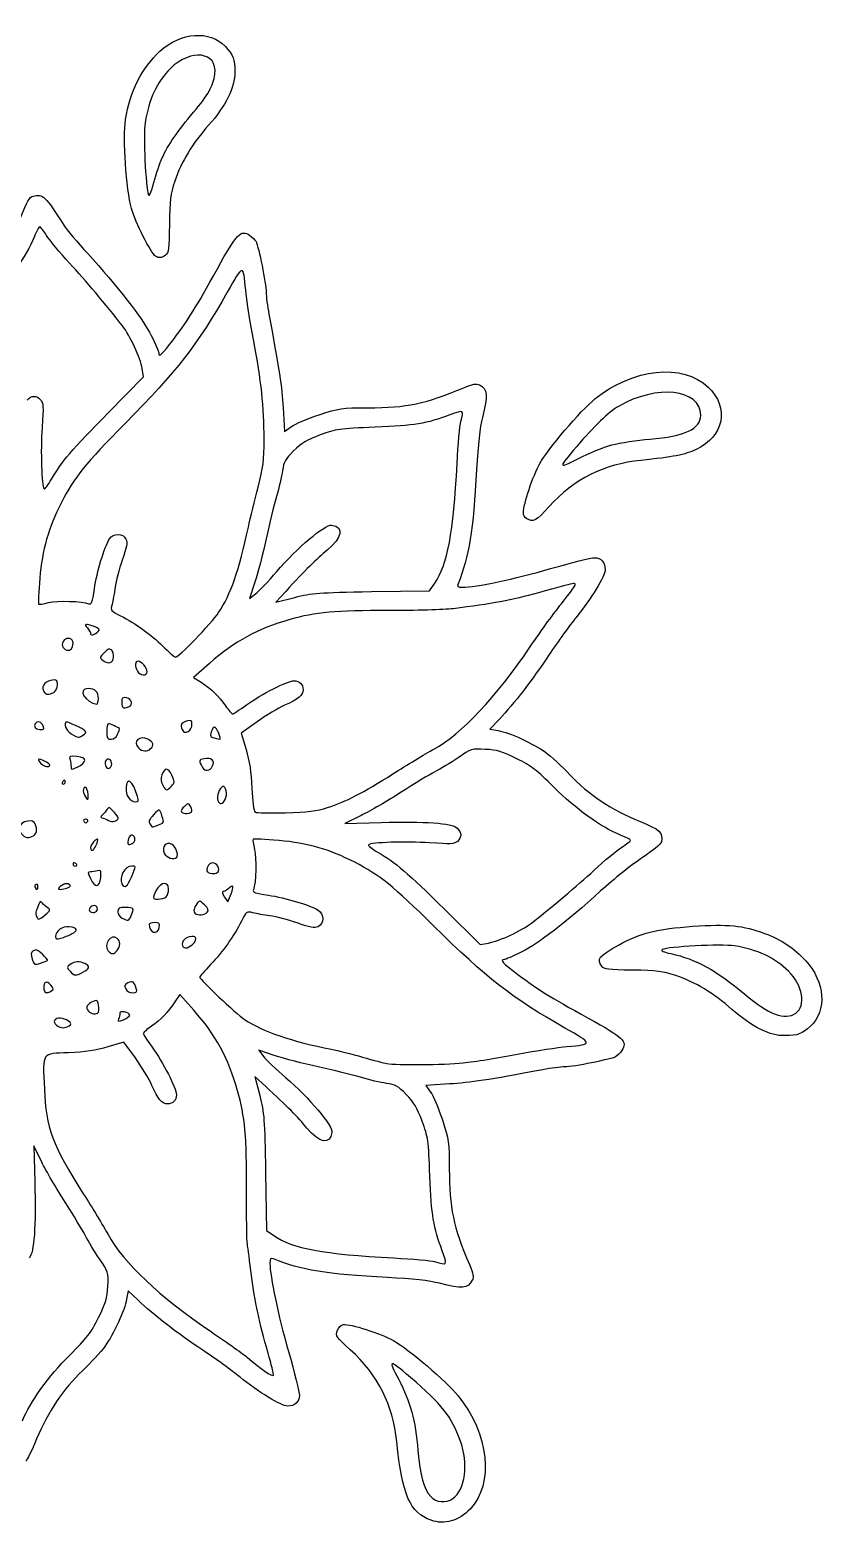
# Model space of a CAD drawing. Extents: x 30 to 465, y 389 to 823.
# Drawn here: x 248 to 465.3, y 415.7 to 823.2 of the extents above; entities that cross this region are included whole.
import ezdxf

# ---------------------------------------------------------------- set-up
doc = ezdxf.new("R2010")
doc.units = 0
doc.layers.add('Layer_1', color=7, linetype='CONTINUOUS')

msp = doc.modelspace()

# ---------------------------------------------------------------- linework, layer by layer
at = {"layer": 'Layer_1', "color": 7}
for points in [[(284.034571, 788.327903)], [(282.209297, 761.519348)], [(406.633076, 710.079772)], [(383.409662, 689.935674)], [(341.130818, 670.091768)], [(266.870438, 659.555184)], [(293.014421, 657.079961)], [(259.718665, 656.033818)], [(270.780164, 652.214547)], [(279.91991, 648.27001)], [(254.447763, 642.618009)], [(266.63497, 640.898885)], [(274.828171, 638.670715)], [(251.755841, 632.725025)], [(292.142063, 633.885754)], [(262.433604, 630.93524)], [(271.883547, 631.242922)], [(299.444443, 631.491767)], [(262.897883, 624.077336)], [(280.876426, 627.295041)], [(253.350029, 622.852287)], [(270.176294, 622.707529)], [(297.434871, 622.114881)], [(257.601209, 618.154919)], [(263.7091, 615.512389)], [(286.572909, 617.10367)], [(277.271686, 614.302222)], [(301.202324, 613.42176)], [(263.712293, 607.526955)], [(270.980626, 609.919104)], [(292.133929, 610.316728)], [(329.074225, 611.244549)], [(249.584278, 604.272103)], [(282.988203, 606.501916)], [(266.038179, 600.952646)], [(276.144714, 601.636065)], [(260.789601, 595.538628)], [(287.991942, 597.708067)], [(267.260471, 592.147605)], [(275.712745, 592.484209)], [(299.405294, 594.016999)], [(250.161637, 589.755983)], [(257.993787, 589.260885)], [(285.127621, 586.908201)], [(303.277467, 589.408369)], [(252.582783, 584.114029)], [(266.369269, 583.576422)], [(275.583427, 581.778548)], [(296.321561, 582.729943)], [(259.323721, 576.792312)], [(283.238358, 578.565151)], [(379.025579, 576.468437)], [(292.233045, 573.864996)], [(252.758722, 569.594746)], [(262.410211, 566.356751)], [(253.860297, 561.270525)], [(276.973313, 561.959081)], [(266.727503, 556.77398)], [(275.164654, 554.652352)], [(456.735951, 555.199027)], [(258.664011, 551.747902)], [(447.029557, 550.864517)], [(366.082891, 541.665212)], [(360.379222, 490.428225)], [(312.910474, 462.569864)], [(363.238257, 422.900788)], [(357.311246, 416.989307)]]:
    msp.add_lwpolyline(points, close=True, dxfattribs=at)
for points in [[(269.429322, 718.952986), (278.962083, 728.616844), (278.580817, 730.909438)], [(316.994964, 720.256472), (317.383475, 713.78108), (319.243364, 715.103751)], [(309.288486, 672.693568), (307.798972, 668.240254), (309.498362, 669.536462)], [(317.712486, 670.17073), (314.973355, 667.186746), (320.163894, 668.512025)], [(341.130818, 670.091768), (356.907204, 670.346217), (358.327412, 672.395587)], [(296.929333, 650.542015), (292.603571, 646.7302), (294.631264, 645.387628)], [(309.913053, 634.605913), (305.576269, 631.475137), (306.894168, 627.073431)], [(375.97018, 635.343485), (373.389198, 632.605152), (375.65926, 632.221627)], [(338.2804, 609.065575), (333.856806, 606.884944), (343.687669, 607.17812)], [(301.006306, 586.825835), (301.916141, 585.526841), (302.584829, 587.094293)], [(361.056752, 583.476116), (370.720608, 573.943355), (373.013205, 574.324621)], [(271.741169, 572.32133), (271.740612, 572.321284)], [(292.645356, 555.97617), (288.833541, 560.301928), (287.490969, 558.274234)], [(276.709254, 542.99245), (273.578479, 547.329234), (269.176772, 546.00882)], [(314.796724, 543.617017), (310.34341, 545.106531), (311.639618, 543.407141)], [(312.273886, 535.193017), (309.289902, 537.932148), (310.615182, 532.741609)], [(362.36028, 535.910539), (355.884877, 535.522028), (357.20755, 533.662139)], [(251.169428, 514.625102), (248.988798, 519.048695), (249.281973, 509.217833)], [(312.194925, 511.774684), (312.449373, 495.998297), (314.498743, 494.578089)], [(277.447278, 476.935321), (274.708945, 479.516303), (274.32542, 477.246242)]]:
    msp.add_lwpolyline(points, dxfattribs=at)
for points in [[(283.406359, 817.365709), (289.159901, 822.624124), (297.038843, 823.199256), (301.243748, 818.667772)], [(274.024471, 798.739703), (275.21739, 806.428234), (278.440563, 812.827252), (283.406359, 817.365709)], [(298.382273, 811.115917), (299.205043, 817.250108), (291.805429, 818.20536), (286.278513, 812.678445)], [(301.243748, 818.667772), (303.363222, 816.383696), (303.832819, 815.126414), (303.832819, 811.736016)], [(286.278513, 812.678445), (282.542918, 808.94285), (280.399765, 804.362754), (279.369424, 797.913109)], [(292.545246, 800.740055), (296.527687, 805.435141), (297.962401, 807.985463), (298.382273, 811.115917)], [(303.832819, 811.736016), (303.832819, 807.497968), (301.34788, 802.451969), (296.691906, 797.235482)], [(284.034571, 788.327903), (285.605773, 791.816977), (288.260038, 795.688013), (292.545246, 800.740055)], [(275.673882, 774.495663), (274.191975, 779.843329), (273.247208, 793.730094), (274.024471, 798.739703)], [(279.369424, 797.913109), (278.831515, 794.545864), (279.505445, 780.335138), (280.301326, 778.260915)], [(296.691906, 797.235482), (292.241465, 792.249274), (289.250522, 787.301174), (287.466145, 781.972698)], [(281.768592, 781.599257), (282.391367, 783.915403), (283.411058, 786.943292), (284.034571, 788.327903)], [(248.851601, 777.891573), (251.508713, 778.558467), (252.1677, 777.934835), (257.176923, 770.013191)], [(280.301326, 778.260915), (280.510208, 777.716604), (281.062457, 778.973101), (281.768592, 781.599257)], [(287.466145, 781.972698), (286.256656, 778.360983), (286.070565, 776.87256), (285.991272, 770.176505)], [(245.385835, 772.010927), (247.164985, 776.437732), (247.877763, 777.647157), (248.851601, 777.891573)], [(282.209297, 761.519348), (280.962151, 762.312273), (276.711017, 770.753087), (275.673882, 774.495663)], [(249.098473, 766.679168), (247.039207, 761.605483), (241.953749, 754.566226), (236.176271, 748.792368)], [(250.62191, 769.601836), (250.436647, 769.602362), (249.751103, 768.287158), (249.098473, 766.679168)], [(252.47963, 767.193551), (251.643137, 768.517588), (250.807157, 769.601315), (250.62191, 769.601836)], [(258.785903, 759.622082), (256.153947, 762.462357), (253.316122, 765.869514), (252.47963, 767.193551)], [(257.176923, 770.013191), (257.966508, 768.764527), (260.909625, 765.254931), (263.717204, 762.214082)], [(285.991272, 770.176505), (285.911588, 763.445442), (285.783023, 762.427624), (284.934254, 761.806988)], [(299.059231, 758.091331), (304.392223, 767.733434), (305.43951, 768.819017), (307.871336, 767.225621)], [(307.871336, 767.225621), (308.552285, 766.779453), (309.331597, 765.995928), (309.603157, 765.484459)], [(263.717204, 762.214082), (271.648109, 753.624194), (278.699772, 744.53313), (281.006286, 739.924858)], [(309.603157, 765.484459), (310.323994, 764.126811), (312.332075, 754.062438), (312.353736, 751.698775)], [(273.178866, 742.565454), (268.741866, 748.272885), (263.027819, 755.044425), (258.785903, 759.622082)], [(284.934254, 761.806988), (283.843148, 761.009153), (283.130129, 760.933891), (282.209297, 761.519348)], [(287.170935, 738.925442), (291.435672, 744.63672), (293.114742, 747.343667), (299.059231, 758.091331)], [(306.790201, 752.218189), (306.184523, 759.417855), (306.109614, 759.410527), (301.757254, 751.725913)], [(301.757254, 751.725913), (293.636352, 737.387486), (288.134832, 730.316052), (273.910051, 715.932254)], [(308.907476, 738.782362), (307.93436, 743.897066), (306.98158, 749.94319), (306.790201, 752.218189)], [(312.353736, 751.698775), (312.364281, 750.585906), (312.708852, 747.881904), (313.12023, 745.689886)], [(278.580817, 730.909438), (278.118135, 733.69153), (275.225841, 739.932373), (273.178866, 742.565454)], [(313.12023, 745.689886), (315.933246, 730.700742), (316.65101, 725.98941), (316.994964, 720.256472)], [(281.006286, 739.924858), (282.162391, 737.61502), (283.108302, 735.456365), (283.108302, 735.127843)], [(283.108302, 735.127843), (283.108302, 733.855019), (284.023666, 734.71067), (287.170935, 738.925442)], [(311.803792, 711.66068), (311.803792, 720.55812), (311.07324, 727.39914), (308.907476, 738.782362)], [(402.007605, 722.612632), (412.284279, 730.983944), (426.029266, 732.433572), (432.875, 725.868098)], [(340.090897, 720.201328), (350.847531, 720.227629), (355.846014, 721.273961), (366.245423, 725.676252)], [(366.245423, 725.676252), (368.742232, 726.733197), (369.636281, 726.894217), (370.496603, 726.441869)], [(370.496603, 726.441869), (372.743407, 725.260544), (372.892819, 723.684531), (371.336048, 717.587228)], [(430.836913, 718.17928), (430.836913, 725.333368), (418.75774, 726.633055), (408.443844, 720.588707)], [(432.875, 725.868098), (438.750811, 720.23283), (437.241534, 712.439105), (429.571781, 708.810736)], [(247.240105, 722.30965), (248.435088, 723.6301), (249.731867, 723.664056), (250.871538, 722.404729)], [(250.871538, 722.404729), (251.640562, 721.554971), (251.689969, 720.640754), (251.280821, 714.832308)], [(386.946, 704.982758), (389.24081, 709.086265), (398.025304, 719.368671), (402.007605, 722.612632)], [(253.866744, 700.7611), (256.58087, 705.504894), (259.305932, 708.690349), (269.429322, 718.952986)], [(319.243364, 715.103751), (320.266309, 715.831224), (323.669473, 717.271605), (326.805958, 718.304605)], [(326.805958, 718.304605), (332.239706, 720.094209), (332.866247, 720.183665), (340.090897, 720.201328)], [(362.477277, 718.276063), (356.058978, 715.860223), (352.80369, 715.32274), (342.093465, 714.910482)], [(365.459935, 716.460144), (366.394685, 719.635666), (366.27805, 719.706671), (362.477277, 718.276063)], [(371.336048, 717.587228), (370.641541, 714.867174), (370.107188, 710.095157), (369.74927, 703.416649)], [(408.443844, 720.588707), (405.70985, 718.986485), (401.808514, 715.245189), (396.985564, 709.600474)], [(416.933234, 711.643374), (426.581108, 712.444264), (430.836913, 714.444856), (430.836913, 718.17928)], [(251.280821, 714.832308), (250.827975, 708.403798), (251.144047, 698.828491), (251.831639, 698.141967)], [(273.910051, 715.932254), (263.107127, 705.008557), (260.05325, 701.2181), (256.574016, 694.414806)], [(342.093465, 714.910482), (332.206341, 714.529905), (331.519548, 714.432787), (327.114815, 712.792446)], [(364.416007, 705.038596), (364.689616, 710.299435), (365.159393, 715.439133), (365.459935, 716.460144)], [(310.148688, 698.564884), (311.58881, 704.029009), (311.803792, 705.730073), (311.803792, 711.66068)], [(327.114815, 712.792446), (323.499093, 711.445937), (321.926731, 710.510544), (319.861078, 708.477225)], [(396.985564, 709.600474), (391.911027, 703.661309), (391.947375, 703.458816), (397.557741, 706.412382)], [(397.557741, 706.412382), (400.293212, 707.852471), (404.377114, 709.502796), (406.633076, 710.079772)], [(406.633076, 710.079772), (408.889039, 710.656754), (413.52412, 711.360373), (416.933234, 711.643374)], [(319.861078, 708.477225), (317.575215, 706.227138), (317.172349, 705.507375), (316.83799, 703.076266)], [(358.327412, 672.395587), (361.837465, 677.460593), (363.424107, 685.967141), (364.416007, 705.038596)], [(414.541567, 705.869762), (404.442353, 704.852045), (396.225487, 700.719183), (389.565875, 693.30766)], [(429.571781, 708.810736), (426.604366, 707.406915), (423.215889, 706.743896), (414.541567, 705.869762)], [(316.83799, 703.076266), (316.625809, 701.533565), (315.883386, 698.354871), (315.188172, 696.012501)], [(369.74927, 703.416649), (368.846319, 686.568285), (367.736353, 679.742571), (364.676902, 672.224137)], [(382.490864, 691.646558), (382.512404, 693.903818), (385.126646, 701.729445), (386.946, 704.982758)], [(251.831639, 698.141967), (252.019478, 697.954443), (252.935278, 699.133052), (253.866744, 700.7611)], [(307.511987, 687.670457), (308.051854, 690.208483), (309.238371, 695.110974), (310.148688, 698.564884)], [(256.574016, 694.414806), (253.021681, 687.46859), (251.311354, 681.503818), (250.655245, 673.773059)], [(315.188172, 696.012501), (314.492943, 693.670136), (313.216243, 688.467124), (312.35107, 684.45026)], [(389.565875, 693.30766), (386.0338, 689.376793), (385.175933, 688.906909), (383.409662, 689.935674)], [(383.409662, 689.935674), (382.898189, 690.233576), (382.484733, 691.003476), (382.490864, 691.646558)], [(269.624994, 684.446928), (270.680807, 686.120594), (273.360574, 686.093284), (274.131616, 684.401015)], [(299.421532, 664.386658), (302.67206, 669.18722), (305.014019, 675.927266), (307.511987, 687.670457)], [(315.246332, 675.566409), (320.805784, 682.066771), (328.33953, 688.426132), (330.215447, 688.202089)], [(330.215447, 688.202089), (333.677734, 687.788588), (333.148472, 684.736546), (329.034413, 681.391391)], [(265.546484, 670.864664), (266.19919, 675.387727), (268.278626, 682.312686), (269.624994, 684.446928)], [(274.131616, 684.401015), (274.585502, 683.404863), (274.386034, 682.275664), (273.122575, 678.688488)], [(312.35107, 684.45026), (311.485882, 680.433403), (310.107731, 675.142885), (309.288486, 672.693568)], [(329.034413, 681.391391), (326.1182, 679.020219), (322.989895, 675.919885), (317.712486, 670.17073)], [(273.122575, 678.688488), (272.256468, 676.229462), (271.380646, 672.902314), (271.176298, 671.29484)], [(389.919274, 676.366148), (395.618529, 678.011191), (400.991529, 679.350941), (401.859292, 679.343374)], [(401.859292, 679.343374), (403.672365, 679.327587), (404.798418, 678.082765), (404.798418, 676.094307)], [(250.655245, 673.773059), (250.336853, 670.021378), (250.186009, 666.842144), (250.320057, 666.708111)], [(309.498362, 669.536462), (310.433037, 670.249375), (313.019622, 672.962853), (315.246332, 675.566409)], [(365.896724, 671.294177), (369.479397, 671.294177), (380.160128, 673.54924), (389.919274, 676.366148)], [(396.36776, 671.428601), (397.069361, 672.739571), (397.385885, 672.792443), (386.578517, 669.79326)], [(404.798418, 676.094307), (404.798418, 674.399907), (400.91552, 668.028616), (396.853308, 663.057524)], [(264.045085, 666.789543), (264.774011, 666.502302), (265.009013, 667.140155), (265.546484, 670.864664)], [(271.176298, 671.29484), (270.971965, 669.687365), (270.601831, 667.589959), (270.353814, 666.633925)], [(320.163894, 668.512025), (324.967986, 669.738641), (326.529035, 669.856254), (341.130818, 670.091768)], [(386.578517, 669.79326), (379.188322, 667.742384), (374.061712, 666.782674), (363.349393, 665.444742)], [(364.676902, 672.224137), (364.366238, 671.460716), (364.584715, 671.294177), (365.896724, 671.294177)], [(392.798026, 666.705882), (394.445012, 668.712246), (396.051386, 670.837474), (396.36776, 671.428601)], [(250.320057, 666.708111), (250.45412, 666.574048), (251.687634, 666.747426), (253.061282, 667.093278)], [(253.061282, 667.093278), (255.478315, 667.701894), (262.201555, 667.515983), (264.045085, 666.789543)], [(270.353814, 666.633925), (269.912898, 664.934433), (269.964143, 664.864691), (272.652933, 663.504827)], [(293.014421, 657.079946), (295.647777, 659.783437), (298.530978, 663.071458), (299.421532, 664.386658)], [(345.813258, 664.932159), (331.386946, 664.989249), (325.785724, 664.480759), (318.858604, 662.48503)], [(363.349393, 665.444742), (360.865103, 665.134473), (352.973844, 664.90381), (345.813258, 664.932159)], [(384.469226, 655.197974), (387.403079, 659.520975), (391.151041, 664.699537), (392.798026, 666.705882)], [(265.492257, 660.615109), (263.114613, 661.443964), (262.621292, 661.341022), (263.629927, 660.226492)], [(263.629927, 660.226492), (264.113623, 659.692003), (264.50938, 658.966211), (264.50938, 658.613595)], [(266.870438, 659.555184), (267.032504, 659.817405), (266.41232, 660.294382), (265.492257, 660.615109)], [(272.652933, 663.504827), (276.864391, 661.374869), (280.948474, 658.446755), (284.171105, 655.246764)], [(318.858604, 662.48503), (309.779382, 659.869252), (303.848876, 656.639421), (296.929333, 650.542015)], [(396.853308, 663.057524), (395.181484, 661.011634), (391.896521, 656.468182), (389.553388, 652.960961)], [(257.274773, 656.848409), (256.358898, 655.932518), (256.790264, 654.428844), (258.045002, 654.163566)], [(259.718665, 656.033818), (259.729209, 657.309841), (258.234558, 657.808178), (257.274773, 656.848409)], [(264.50938, 658.613595), (264.50938, 657.920791), (266.302222, 658.635738), (266.870438, 659.555184)], [(287.660144, 652.25457), (287.971637, 652.205012), (290.381064, 654.37647), (293.014421, 657.079961)], [(258.045002, 654.163566), (259.062133, 653.948508), (259.70693, 654.669058), (259.718665, 656.033818)], [(268.182703, 653.443542), (266.916396, 652.095608), (266.913579, 652.069413), (267.953184, 651.309231)], [(267.953184, 651.309231), (269.428524, 650.230431), (270.59222, 650.603096), (270.780164, 652.214547)], [(270.202323, 654.196102), (269.623262, 654.67668), (269.189229, 654.514946), (268.182703, 653.443542)], [(270.780164, 652.214547), (270.867983, 652.96774), (270.607976, 653.859439), (270.202323, 654.196102)], [(284.171105, 655.246764), (285.778579, 653.650602), (287.348651, 652.304098), (287.660144, 652.25457)], [(358.048411, 627.147256), (365.696112, 631.342129), (374.938694, 641.1549), (384.469226, 655.197974)], [(389.553388, 652.960961), (384.864741, 645.942934), (379.939105, 639.55437), (375.97018, 635.343485)], [(277.446269, 651.10172), (276.594668, 651.10172), (276.517363, 649.837823), (277.281627, 648.409797)], [(277.281627, 648.409797), (277.962998, 647.136636), (279.91991, 647.032986), (279.91991, 648.27001)], [(279.91991, 648.27004), (279.91991, 649.370983), (278.408012, 651.10172), (277.446269, 651.10172)], [(253.587125, 645.912295), (251.889497, 645.587773), (250.899781, 643.896487), (251.784024, 642.831048)], [(255.197431, 645.888797), (255.044434, 646.041794), (254.319786, 646.052399), (253.587125, 645.912295)], [(254.447763, 642.618054), (255.386174, 643.120277), (255.867218, 645.21901), (255.197431, 645.888797)], [(294.631264, 645.387628), (297.508153, 643.48279), (299.44967, 641.613893), (301.254428, 639.012214)], [(307.012972, 639.222542), (311.031545, 642.146634), (318.194495, 645.787542), (319.928667, 645.787542)], [(319.928667, 645.787542), (321.464591, 645.787542), (322.431757, 644.854328), (322.431757, 643.372331)], [(251.784024, 642.831048), (252.536734, 641.924075), (253.071269, 641.881325), (254.447763, 642.618009)], [(263.871707, 643.662148), (260.831628, 643.662148), (263.005254, 639.793032), (266.236426, 639.452919)], [(266.63497, 640.898885), (266.63497, 642.787169), (265.759991, 643.662148), (263.871707, 643.662148)], [(266.236426, 639.452919), (266.455627, 639.429872), (266.63497, 640.080529), (266.63497, 640.898885)], [(274.340242, 641.135213), (273.173533, 641.358239), (273.011739, 641.204052), (273.011739, 639.86868)], [(273.011739, 639.86868), (273.011739, 638.317421), (273.341233, 638.100134), (274.828171, 638.670715)], [(274.828171, 638.670715), (276.172536, 639.186601), (275.843645, 640.847821), (274.340242, 641.135213)], [(322.431757, 643.372331), (322.431757, 641.857059), (321.177907, 640.800613), (317.392784, 639.126649)], [(301.254428, 639.012214), (302.116091, 637.770083), (303.000891, 636.753781), (303.220634, 636.753781)], [(303.220634, 636.753781), (303.440376, 636.753781), (305.146937, 637.864726), (307.012972, 639.222542)], [(317.392784, 639.126649), (315.664156, 638.362159), (312.298273, 636.327838), (309.913053, 634.605913)], [(250.401851, 634.628387), (249.511673, 634.628387), (248.930894, 633.735829), (249.36455, 633.034183)], [(249.36455, 633.034183), (249.677399, 632.527983), (251.755841, 632.25927), (251.755841, 632.725025)], [(251.755841, 632.725025), (251.755841, 633.557797), (250.994258, 634.628387), (250.401851, 634.628387)], [(260.421305, 633.609524), (257.521811, 634.852393), (257.601209, 634.851308), (257.601209, 633.647935)], [(257.601209, 633.647935), (257.601209, 632.395803), (259.271, 630.907238), (261.223076, 630.419143)], [(262.433604, 630.93521), (263.819272, 631.676789), (263.290371, 632.3797), (260.421305, 633.609524)], [(269.399362, 634.096941), (269.127726, 634.096941), (268.905483, 633.140424), (268.905483, 631.971351)], [(268.905483, 631.971351), (268.905483, 630.134704), (269.064626, 629.845761), (270.076229, 629.845761)], [(272.367394, 632.765139), (271.863513, 633.177646), (269.814791, 634.096941), (269.399362, 634.096941)], [(271.883547, 631.242922), (272.233677, 632.011359), (272.451401, 632.69636), (272.367394, 632.765139)], [(290.946418, 634.870122), (289.137683, 634.323658), (288.795597, 633.791066), (289.458169, 632.553048)], [(289.458169, 632.553048), (289.948583, 631.636676), (290.255271, 631.530359), (291.101584, 631.983296)], [(292.142063, 633.885754), (292.142063, 635.033965), (291.966666, 635.178361), (290.946418, 634.870122)], [(291.101584, 631.983296), (291.714086, 632.311087), (292.142063, 633.093623), (292.142063, 633.885754)], [(297.415379, 631.868393), (297.027395, 630.417637), (297.047158, 630.400887), (299.716019, 629.918125)], [(299.444443, 631.491767), (298.595946, 633.571218), (297.905085, 633.699452), (297.415379, 631.868393)], [(375.65926, 632.221627), (378.654993, 631.715502), (385.141197, 628.729198), (388.52514, 626.298065)], [(261.223076, 630.419143), (261.315414, 630.396097), (261.860101, 630.628312), (262.433604, 630.93524)], [(270.076229, 629.845761), (270.824676, 629.845761), (271.476568, 630.349717), (271.883547, 631.242922)], [(280.151025, 629.864274), (277.919285, 631.058669), (275.857006, 629.202003), (277.542869, 627.516139)], [(280.876426, 627.295041), (281.86227, 628.280885), (281.640238, 629.067262), (280.151025, 629.864274)], [(299.716019, 629.918125), (299.936062, 629.878358), (299.81393, 630.586466), (299.444443, 631.491767)], [(250.333358, 624.349242), (250.211044, 624.226929), (250.498195, 623.739738), (250.971392, 623.266541)], [(253.350029, 622.852287), (253.350029, 623.360175), (250.672808, 624.688678), (250.333358, 624.349242)], [(260.757893, 625.157205), (258.804476, 625.343492), (258.628025, 625.26084), (258.890743, 624.28307)], [(258.890743, 624.28307), (259.050323, 623.689141), (259.18416, 622.814975), (259.188152, 622.340468)], [(262.897883, 624.077336), (262.909934, 624.715083), (262.331822, 625.0071), (260.757893, 625.157205)], [(261.037994, 622.340468), (262.051419, 622.814975), (262.888363, 623.596562), (262.897883, 624.077336)], [(268.743146, 624.195447), (268.134591, 623.586891), (268.593719, 621.874712), (269.365484, 621.874712)], [(270.176294, 622.707529), (270.596709, 623.803109), (269.494817, 624.947118), (268.743146, 624.195447)], [(277.542869, 627.516139), (278.55881, 626.500184), (279.986866, 626.405481), (280.876426, 627.295041)], [(296.112629, 624.624237), (294.078067, 624.400021), (293.977971, 624.261695), (294.701339, 622.674059)], [(297.434871, 622.114881), (298.574315, 623.487836), (297.873286, 624.818267), (296.112629, 624.624237)], [(306.894168, 627.073431), (307.829008, 623.951091), (308.290245, 620.895556), (308.481081, 616.560655)], [(346.906986, 620.419151), (350.678491, 622.827146), (355.692127, 625.854799), (358.048411, 627.147256)], [(364.682747, 624.819607), (362.693479, 623.457709), (359.845999, 621.728599), (358.355008, 620.977139)], [(372.121159, 627.102819), (368.321063, 627.294725), (368.279293, 627.281891), (364.682747, 624.819607)], [(380.672564, 624.568111), (376.677626, 626.545991), (375.348927, 626.939835), (372.121159, 627.102819)], [(390.896171, 616.729167), (386.247306, 621.380954), (384.674975, 622.586541), (380.672564, 624.568111)], [(388.52514, 626.298065), (390.014398, 625.228153), (393.008716, 622.465026), (395.179209, 620.157788)], [(250.971392, 623.266541), (251.881513, 622.35642), (253.350029, 622.100676), (253.350029, 622.852287)], [(259.188152, 622.340468), (259.194177, 621.544406), (259.337881, 621.544406), (261.037994, 622.340468)], [(269.365484, 621.874712), (269.635659, 621.874712), (270.000521, 622.249486), (270.176294, 622.707529)], [(277.271686, 614.302222), (275.930861, 618.671468), (274.478508, 619.748746), (274.170012, 616.602877)], [(283.940742, 620.118579), (283.590853, 619.128652), (283.656469, 618.319349), (284.163377, 617.372157)], [(286.64446, 620.067063), (285.633204, 622.187697), (284.67848, 622.205908), (283.940742, 620.118579)], [(286.572909, 617.1037), (287.496588, 618.124356), (287.500173, 618.272638), (286.64446, 620.067063)], [(294.701339, 622.674059), (295.381173, 621.181999), (296.47495, 620.958249), (297.434871, 622.114881)], [(329.074225, 611.244549), (334.133518, 612.840681), (338.787082, 615.234848), (346.906986, 620.419151)], [(358.355008, 620.977139), (356.864018, 620.225694), (352.732591, 617.72881), (349.174065, 615.428531)], [(395.179209, 620.157788), (400.104183, 614.922497), (406.777488, 610.468551), (414.114735, 607.519679)], [(256.804107, 618.154919), (256.623484, 617.862647), (256.728942, 617.623518), (257.038446, 617.623518)], [(257.36687, 618.686305), (257.237929, 618.686305), (256.984746, 618.447176), (256.804107, 618.154919)], [(257.038446, 617.623518), (257.347966, 617.623518), (257.601209, 617.862647), (257.601209, 618.154919)], [(257.601209, 618.154919), (257.601209, 618.447176), (257.495766, 618.686305), (257.36687, 618.686305)], [(262.76956, 616.627596), (262.364494, 616.222515), (262.385763, 615.650534), (262.843219, 614.646508)], [(263.7091, 615.512389), (263.445915, 616.710685), (263.17464, 617.032662), (262.76956, 616.627596)], [(263.782759, 613.5313), (263.945758, 613.6943), (263.912604, 614.585788), (263.7091, 615.512389)], [(274.170012, 616.602877), (273.980065, 614.665849), (275.244624, 612.840876), (276.776798, 612.840876)], [(284.163377, 617.372157), (285.031969, 615.749213), (285.318261, 615.717294), (286.572909, 617.10367)], [(300.491987, 616.953535), (299.625428, 616.665842), (298.808413, 614.237571), (299.218555, 613.168758)], [(301.202324, 613.42176), (301.912195, 614.74817), (301.407501, 617.257481), (300.491987, 616.953535)], [(308.481081, 616.560655), (308.639938, 612.95254), (308.994587, 610.273542), (309.347007, 610.019786)], [(349.174065, 615.428531), (345.615523, 613.128253), (340.713385, 610.264911), (338.2804, 609.065575)], [(408.782978, 603.80698), (403.709285, 605.866232), (396.670034, 610.951689), (390.896171, 616.729167)], [(262.843219, 614.646508), (263.196964, 613.870148), (263.619744, 613.368301), (263.782759, 613.5313)], [(270.980626, 609.919104), (269.574607, 611.552457), (269.548533, 611.55913), (268.791364, 610.479487)], [(276.776798, 612.840876), (277.560343, 612.840876), (277.64417, 613.088411), (277.271686, 614.302222)], [(290.061452, 611.553074), (289.465956, 611.014172), (289.106788, 610.366075), (289.26328, 610.112862)], [(291.634974, 611.756955), (291.214498, 612.421711), (290.989001, 612.392504), (290.061452, 611.553074)], [(292.133929, 610.316728), (292.12941, 610.682072), (291.904922, 611.330168), (291.634974, 611.756955)], [(299.218555, 613.168758), (299.671733, 611.987769), (300.490782, 612.092233), (301.202324, 613.42176)], [(248.451717, 607.589919), (245.346791, 607.876829), (243.996672, 605.318095), (246.275108, 603.464834)], [(249.584278, 604.272103), (250.134629, 605.324075), (249.39079, 607.50314), (248.451717, 607.589919)], [(263.180892, 608.058356), (262.707981, 608.058356), (262.468852, 607.819227), (262.649491, 607.526955)], [(262.649491, 607.526955), (262.830129, 607.234682), (263.069258, 606.995553), (263.180892, 606.995553)], [(263.712293, 607.526955), (263.892916, 607.819227), (263.653848, 608.058356), (263.180892, 608.058356)], [(263.180892, 606.995553), (263.29251, 606.995553), (263.531655, 607.234682), (263.712293, 607.526955)], [(267.477758, 609.01689), (267.157484, 608.800386), (267.365085, 608.508943), (267.978355, 608.314295)], [(268.791364, 610.479487), (268.369894, 609.878538), (267.778782, 609.220365), (267.477758, 609.01689)], [(267.978355, 608.314295), (268.554705, 608.131352), (269.383696, 607.794312), (269.820545, 607.565321)], [(269.820545, 607.565321), (270.257409, 607.336329), (271.017305, 607.400318), (271.50921, 607.707518)], [(271.50921, 607.707518), (272.319779, 608.213733), (272.270251, 608.420958), (270.980626, 609.919104)], [(281.645661, 609.261969), (280.48805, 608.022761), (280.274574, 607.467997), (280.697354, 606.797743)], [(284.051397, 608.760363), (283.272702, 611.070252), (283.324716, 611.059407), (281.645661, 609.261969)], [(282.988203, 606.501916), (284.541781, 607.0435), (284.593297, 607.152934), (284.051397, 608.760363)], [(289.26328, 610.112862), (289.705206, 609.397795), (292.143072, 609.570932), (292.133929, 610.316728)], [(309.347007, 610.019786), (309.675295, 609.783384), (313.411267, 609.698201), (317.649176, 609.830487)], [(317.649176, 609.830487), (323.621407, 610.016909), (326.191076, 610.334955), (329.074225, 611.244549)], [(343.687669, 607.17812), (355.778967, 607.538719), (362.919278, 607.017546), (364.413446, 605.665348)], [(414.114735, 607.519679), (419.846466, 605.216057), (420.611604, 604.494813), (420.123178, 601.855943)], [(246.275108, 603.464834), (247.213775, 602.701338), (248.989099, 603.134421), (249.584278, 604.272103)], [(275.535601, 603.676864), (274.796523, 603.433472), (274.280441, 601.145455), (274.967521, 601.158289)], [(276.144714, 601.636065), (277.034726, 602.199611), (276.499107, 603.994171), (275.535601, 603.676864)], [(280.697354, 606.797743), (280.997444, 606.322), (281.268296, 605.932766), (281.299251, 605.932766)], [(281.299251, 605.932766), (281.330131, 605.932766), (282.090223, 606.188886), (282.988203, 606.501916)], [(364.413446, 605.665348), (365.733905, 604.470351), (365.767858, 603.173571), (364.508495, 602.033916)], [(411.70564, 602.283544), (411.706167, 602.468792), (410.390965, 603.154335), (408.782978, 603.80698)], [(266.452433, 602.57214), (266.078533, 602.94604), (264.50938, 601.122936), (264.50938, 600.314612)], [(264.50938, 600.314612), (264.50938, 599.090512), (265.349487, 599.441124), (266.038179, 600.952646)], [(266.038179, 600.952646), (266.388294, 601.721082), (266.574717, 602.449857), (266.452433, 602.57214)], [(274.967521, 601.158289), (275.207057, 601.162808), (275.736786, 601.377776), (276.144714, 601.636065)], [(286.701067, 601.217653), (285.065138, 602.093159), (283.770362, 600.591971), (284.596867, 598.77801)], [(287.991942, 597.708067), (288.583657, 598.299782), (287.708799, 600.678329), (286.701067, 601.217653)], [(308.811267, 602.585456), (308.677204, 602.451394), (308.850582, 601.217864), (309.196435, 599.844232)], [(315.876216, 602.250254), (312.124534, 602.568661), (308.9453, 602.719489), (308.811267, 602.585456)], [(309.196435, 599.844232), (309.80505, 597.427183), (309.619139, 590.703944), (308.892699, 588.860428)], [(336.517955, 596.331498), (329.571749, 599.883833), (323.606976, 601.594144), (315.876216, 602.250254)], [(340.245732, 601.073799), (340.058209, 600.885961), (341.236818, 599.970175), (342.864869, 599.038694)], [(356.936065, 601.624632), (350.507554, 602.077463), (340.932254, 601.761406), (340.245732, 601.073799)], [(364.508495, 602.033916), (363.658732, 601.264877), (362.744514, 601.215469), (356.936065, 601.624632)], [(401.725892, 594.119535), (404.566158, 596.751506), (407.973329, 599.589331), (409.297358, 600.425809)], [(409.297358, 600.425809), (410.621387, 601.262301), (411.705128, 602.098281), (411.70564, 602.283544)], [(420.123178, 601.855943), (420.024213, 601.321364), (417.704638, 599.410365), (414.96855, 597.609298)], [(260.2582, 596.101391), (259.965928, 596.28203), (259.726799, 596.176557), (259.726799, 595.867052)], [(259.726799, 595.867052), (259.726799, 595.557533), (259.965928, 595.30429), (260.2582, 595.30429)], [(260.789601, 595.538628), (260.789601, 595.66757), (260.550472, 595.920753), (260.2582, 596.101391)], [(260.2582, 595.30429), (260.550472, 595.30429), (260.789601, 595.409732), (260.789601, 595.538628)], [(275.751126, 595.30429), (273.844933, 595.30429), (272.1093, 592.207994), (273.040344, 590.46834)], [(275.712715, 592.484209), (276.955583, 595.383688), (276.954499, 595.30429), (275.751126, 595.30429)], [(284.596867, 598.77801), (285.162402, 597.536798), (287.183679, 596.899804), (287.991942, 597.708067)], [(297.337065, 596.084159), (296.296255, 595.684757), (295.75801, 593.849888), (296.582517, 593.511823)], [(299.405294, 594.016999), (299.821612, 595.101915), (298.422221, 596.500567), (297.337065, 596.084159)], [(358.035411, 578.995448), (347.11171, 589.798371), (343.321255, 592.852249), (336.517955, 596.331498)], [(342.864869, 599.038694), (347.608662, 596.324568), (350.794117, 593.599522), (361.056752, 583.476116)], [(414.96855, 597.609298), (412.232462, 595.808215), (407.091195, 591.709506), (403.543499, 588.501049)], [(264.443734, 593.717346), (263.647687, 593.711321), (263.647687, 593.567618), (264.443734, 591.867519)], [(266.386336, 594.014755), (265.792422, 593.855175), (264.918241, 593.721338), (264.443734, 593.717346)], [(264.443734, 591.867519), (265.660453, 589.268928), (266.998627, 589.401997), (267.260471, 592.147605)], [(267.260471, 592.147605), (267.446758, 594.101022), (267.364106, 594.277473), (266.386336, 594.014755)], [(273.040344, 590.46834), (273.780025, 589.086211), (274.483735, 589.61704), (275.712745, 592.484209)], [(285.765293, 589.033791), (285.765293, 591.736635), (282.743561, 590.539965), (281.806853, 587.466174)], [(296.582517, 593.511823), (297.857244, 592.989159), (299.09594, 593.210845), (299.405294, 594.016999)], [(384.669266, 579.726572), (390.376685, 584.163572), (397.148232, 589.877619), (401.725892, 594.119535)], [(249.621574, 590.250661), (249.324542, 590.067085), (249.219084, 589.694269), (249.387235, 589.422197)], [(249.387235, 589.422197), (249.842763, 588.685122), (250.161637, 588.822559), (250.161637, 589.755983)], [(250.161637, 589.755983), (250.161637, 590.211632), (249.918607, 590.434236), (249.621574, 590.250661)], [(256.241435, 589.741508), (255.097878, 588.876576), (255.820462, 588.678389), (257.993787, 589.260885)], [(258.89237, 590.050726), (258.462043, 590.747025), (257.408324, 590.624109), (256.241435, 589.741508)], [(257.993787, 589.260885), (258.648105, 589.436251), (259.052462, 589.791683), (258.89237, 590.050726)], [(281.806853, 587.466174), (281.487904, 586.419519), (281.63236, 586.270529), (282.966211, 586.270529)], [(282.966211, 586.270529), (283.804269, 586.270529), (284.776888, 586.557484), (285.127621, 586.908201)], [(285.127621, 586.908201), (285.478338, 587.258934), (285.765293, 588.21545), (285.765293, 589.033791)], [(300.769, 588.32978), (300.263613, 588.175774), (300.3226, 587.801964), (301.006306, 586.825835)], [(302.371488, 589.344862), (301.860016, 588.899291), (301.138893, 588.442514), (300.769, 588.32978)], [(303.277467, 589.408429), (303.2972, 590.023959), (303.138132, 590.012797), (302.371488, 589.344862)], [(302.584829, 587.094293), (302.952598, 587.956408), (303.264272, 588.99773), (303.277467, 589.408369)], [(308.892699, 588.860428), (308.605458, 588.131503), (309.243311, 587.896501), (312.96782, 587.359029)], [(312.96782, 587.359029), (317.490876, 586.706309), (324.415842, 584.626873), (326.550078, 583.280504)], [(403.543499, 588.501049), (393.920103, 579.797837), (386.74245, 574.258538), (382.036376, 571.903068)], [(249.668617, 583.084848), (249.43961, 582.647984), (249.503599, 581.888088), (249.810814, 581.396183)], [(250.417577, 584.927038), (250.234633, 584.350688), (249.897593, 583.521697), (249.668617, 583.084848)], [(251.120172, 585.427635), (250.903683, 585.74791), (250.612239, 585.540308), (250.417577, 584.927038)], [(252.582783, 584.114029), (251.981835, 584.535499), (251.323661, 585.126611), (251.120172, 585.427635)], [(252.022385, 581.924767), (253.655738, 583.330786), (253.662411, 583.35686), (252.582783, 584.114029)], [(265.837883, 584.49046), (264.966052, 584.766901), (263.811997, 583.780514), (264.225151, 583.112022)], [(264.225151, 583.112022), (264.737663, 582.282775), (266.369269, 582.636174), (266.369269, 583.576422)], [(266.369269, 583.576422), (266.369269, 583.986474), (266.13014, 584.397791), (265.837883, 584.49046)], [(274.074542, 583.99991), (272.235651, 583.99991), (271.948952, 583.841445), (271.948952, 582.825082)], [(271.948952, 582.825082), (271.948952, 582.131857), (272.439095, 581.413867), (273.144597, 581.073618)], [(275.583427, 581.778548), (276.510073, 583.812312), (276.382653, 583.99991), (274.074542, 583.99991)], [(293.427741, 584.973207), (292.610454, 583.855529), (292.468468, 582.932769), (293.027737, 582.373501)], [(295.546688, 584.72269), (294.209509, 585.978889), (294.166804, 585.983936), (293.427741, 584.973207)], [(296.321561, 582.729943), (296.772946, 583.273831), (296.591088, 583.741545), (295.546688, 584.72269)], [(308.737036, 582.551684), (307.037555, 582.992601), (306.967797, 582.941355), (305.607932, 580.252566)], [(326.550078, 583.280504), (328.223754, 582.224691), (328.196445, 579.544925), (326.504135, 578.773882)], [(249.810814, 581.396183), (250.317014, 580.585614), (250.524239, 580.635142), (252.022385, 581.924767)], [(258.706234, 578.735426), (256.769206, 578.925388), (254.944218, 577.660814), (254.944218, 576.128641)], [(259.323721, 576.792312), (261.18468, 577.699391), (260.924583, 578.517882), (258.706234, 578.735426)], [(273.144597, 581.073618), (274.837585, 580.257115), (274.8982, 580.274634), (275.583427, 581.778548)], [(281.971825, 579.893654), (281.135544, 579.893654), (280.451311, 579.674077), (280.451311, 579.40571)], [(280.451311, 579.40571), (280.451311, 577.091197), (282.820037, 576.376808), (283.238358, 578.565151)], [(283.238358, 578.565151), (283.461385, 579.73186), (283.307197, 579.893654), (281.971825, 579.893654)], [(293.027737, 582.373501), (293.637979, 581.763259), (295.704897, 581.986933), (296.321561, 582.729943)], [(305.607932, 580.252566), (303.535712, 576.155257), (300.566248, 571.967388), (297.236563, 568.446294)], [(313.397951, 581.729201), (311.790476, 581.933534), (309.69307, 582.303668), (308.737036, 582.551684)], [(320.79161, 579.782924), (318.33258, 580.649031), (315.00544, 581.524853), (313.397951, 581.729201)], [(326.504135, 578.773882), (325.507988, 578.319997), (324.378787, 578.519464), (320.79161, 579.782924)], [(393.82906, 551.148249), (379.490642, 559.269147), (372.4192, 564.770666), (358.035411, 578.995448)], [(379.025624, 576.468437), (381.071499, 577.437817), (383.611148, 578.903984), (384.669266, 579.726572)], [(408.405433, 573.752037), (414.373733, 577.053343), (418.816743, 578.174847), (428.722665, 578.88056)], [(428.722665, 578.88056), (438.178272, 579.554189), (442.411888, 579.134075), (448.227537, 576.945069)], [(254.944218, 576.128641), (254.944218, 575.345096), (255.191752, 575.261269), (256.405564, 575.633753)], [(256.405564, 575.633753), (257.209308, 575.880398), (258.522477, 576.401752), (259.323721, 576.792312)], [(271.751156, 575.586635), (270.063817, 576.987005), (267.854912, 573.920655), (269.298242, 572.181543)], [(271.740612, 572.321284), (272.659636, 573.531948), (272.663597, 574.828908), (271.751156, 575.586635)], [(290.512943, 575.623826), (289.239782, 574.942455), (289.136132, 572.985543), (290.373156, 572.985543)], [(292.233075, 573.864996), (294.182078, 575.628827), (292.924659, 576.914535), (290.512943, 575.623826)], [(373.013205, 574.324621), (374.274134, 574.534316), (376.979704, 575.499027), (379.025579, 576.468437)], [(448.227537, 576.945069), (452.98921, 575.152783), (456.316576, 572.94897), (459.469509, 569.49914)], [(248.887075, 572.162201), (248.194528, 571.655805), (248.143056, 571.243042), (248.606613, 569.913289)], [(251.349901, 571.274193), (250.037456, 572.500191), (249.576565, 572.666383), (248.887075, 572.162201)], [(252.758722, 569.594746), (252.871847, 569.688892), (252.237925, 570.444645), (251.349901, 571.274193)], [(269.298242, 572.181543), (270.160538, 571.14254), (270.877503, 571.183557), (271.741169, 572.32133)], [(290.373156, 572.985543), (290.861612, 572.985543), (291.698556, 573.381285), (292.233045, 573.864996)], [(382.036376, 571.903068), (379.722299, 570.74484), (377.560166, 569.797196), (377.231652, 569.797196)], [(403.910786, 567.971245), (402.413484, 570.018942), (402.984713, 570.753637), (408.405433, 573.752037)], [(420.340255, 572.517091), (419.871396, 572.25472), (420.719216, 571.86428), (422.698421, 571.431107)], [(440.016907, 573.536075), (436.447053, 574.106354), (421.827238, 573.349246), (420.340255, 572.517091)], [(422.698421, 571.431107), (429.607209, 569.919043), (435.194424, 566.848611), (442.843857, 560.360253)], [(454.782248, 566.626985), (451.046653, 570.36258), (446.466553, 572.505734), (440.016907, 573.536075)], [(248.606613, 569.913289), (249.146675, 568.364049), (249.256743, 568.312382), (250.863645, 568.854101)], [(250.863645, 568.854101), (251.792761, 569.167312), (252.645536, 569.500601), (252.758722, 569.594746)], [(258.972552, 568.460258), (257.984282, 567.712488), (257.982716, 567.655218), (258.92209, 566.617254)], [(258.92209, 566.617254), (260.085048, 565.332194), (260.38553, 565.30975), (262.410211, 566.356751)], [(262.950123, 568.7157), (261.545912, 569.467221), (260.188126, 569.38002), (258.972552, 568.460258)], [(262.410181, 566.356751), (264.235033, 567.300418), (264.383406, 567.948635), (262.950123, 568.7157)], [(297.236563, 568.446294), (295.603642, 566.719519), (294.267623, 565.165474), (294.267623, 564.992849)], [(377.231652, 569.797196), (375.958822, 569.797196), (376.814475, 568.881833), (381.029247, 565.734563)], [(412.280303, 566.914226), (405.549246, 566.993911), (404.531422, 567.122476), (403.910786, 567.971245)], [(424.076497, 565.439354), (420.464782, 566.648842), (418.976368, 566.834933), (412.280303, 566.914226)], [(456.735951, 555.199027), (459.631906, 557.227429), (458.693661, 562.715572), (454.782248, 566.626985)], [(459.469509, 569.49914), (464.727923, 563.745597), (465.303053, 555.86666), (460.771576, 551.661755)], [(253.656431, 562.844047), (252.485474, 564.137934), (251.755841, 563.837136), (251.755841, 562.060562)], [(253.860297, 561.270525), (254.525068, 561.691), (254.495845, 561.916497), (253.656431, 562.844047)], [(274.656239, 563.44733), (273.739866, 562.956916), (273.63355, 562.650228), (274.086487, 561.803914)], [(276.973313, 561.959081), (276.426848, 563.767815), (275.894257, 564.109902), (274.656239, 563.44733)], [(294.267623, 564.992849), (294.267623, 564.373509), (304.148454, 555.069317), (306.48978, 553.483971)], [(381.029247, 565.734563), (386.740522, 561.469827), (389.447463, 559.790757), (400.195135, 553.846272)], [(439.339287, 556.213597), (434.353081, 560.664033), (429.40497, 563.654977), (424.076497, 565.439354)], [(251.755841, 562.060562), (251.755841, 560.714314), (252.524639, 560.425688), (253.860297, 561.270525)], [(266.331204, 558.587339), (265.895696, 559.022847), (263.446592, 557.586537), (263.446592, 556.895616)], [(266.727503, 556.77398), (266.632303, 557.648612), (266.453924, 558.464618), (266.331204, 558.587339)], [(274.086487, 561.803914), (274.414278, 561.191413), (275.196814, 560.763436), (275.988945, 560.763436)], [(275.988945, 560.763436), (277.137156, 560.763436), (277.281552, 560.938832), (276.973313, 561.959081)], [(442.843857, 560.360253), (449.403826, 554.795995), (453.818758, 553.155743), (456.735951, 555.199027)], [(263.446592, 556.895616), (263.446592, 555.804042), (264.651968, 554.86146), (265.831677, 555.030545)], [(265.831677, 555.030545), (266.678066, 555.151804), (266.864609, 555.514888), (266.727503, 556.77398)], [(272.480353, 555.181252), (272.480353, 554.792033), (272.330172, 554.082132), (272.146536, 553.603709)], [(275.164654, 554.652352), (275.088283, 555.506875), (272.480353, 556.020712), (272.480353, 555.181252)], [(273.512472, 553.427393), (274.447312, 553.808855), (275.190804, 554.36008), (275.164654, 554.652352)], [(287.490969, 558.274234), (285.586131, 555.39735), (283.717234, 553.455833), (281.115555, 551.651075)], [(304.588376, 534.046899), (301.972598, 543.126121), (298.742767, 549.056627), (292.645356, 555.97617)], [(447.029557, 550.864517), (444.924438, 551.882672), (441.603896, 554.19232), (439.339287, 556.213597)], [(254.628703, 553.243245), (254.197337, 552.545275), (255.795819, 551.194192), (257.038536, 551.206408)], [(258.429597, 553.068255), (257.200662, 554.005882), (255.158146, 554.099907), (254.628703, 553.243245)], [(257.038536, 551.206408), (257.494139, 551.210927), (258.225611, 551.45456), (258.664011, 551.747902)], [(258.664011, 551.747902), (259.353938, 552.209545), (259.322426, 552.387065), (258.429597, 553.068255)], [(272.146536, 553.603709), (271.847727, 552.824999), (271.990873, 552.806516), (273.512472, 553.427393)], [(281.115555, 551.651075), (279.873425, 550.789412), (278.857123, 549.904612), (278.857123, 549.684869)], [(306.48978, 553.483971), (311.234627, 550.271191), (319.527578, 547.419824), (330.136982, 545.353342)], [(394.321342, 546.115302), (401.521002, 546.72098), (401.513681, 546.795889), (393.82906, 551.148249)], [(400.195135, 553.846272), (409.83724, 548.51328), (410.922818, 547.465993), (409.329428, 545.034167)], [(453.839816, 549.072684), (451.399917, 549.072684), (449.940333, 549.456706), (447.029557, 550.864517)], [(460.771576, 551.661755), (458.487506, 549.542281), (457.230222, 549.072684), (453.839816, 549.072684)], [(278.857123, 549.684869), (278.857123, 549.465127), (279.968067, 547.758566), (281.325883, 545.892531)], [(380.885513, 543.998027), (386.000224, 544.971143), (392.04634, 545.923923), (394.321342, 546.115302)], [(258.524782, 544.423533), (251.027246, 544.105789), (251.474429, 544.773498), (251.899363, 534.530686)], [(269.176772, 546.00882), (266.00043, 545.055979), (263.035125, 544.614671), (258.524782, 544.423533)], [(281.229991, 535.512719), (280.465501, 537.241347), (278.431179, 540.60723), (276.709254, 542.99245)], [(281.325883, 545.892531), (284.249976, 541.873958), (287.890883, 534.711008), (287.890883, 532.976836)], [(311.639618, 543.407141), (312.352531, 542.472466), (315.06601, 539.885881), (317.669571, 537.659171)], [(326.553422, 540.554433), (322.536567, 541.419621), (317.246038, 542.797772), (314.796724, 543.617017)], [(330.136982, 545.353342), (331.8906, 545.011783), (335.716665, 544.052646), (338.639357, 543.221953)], [(338.639357, 543.221953), (341.562049, 542.391245), (344.551154, 541.606932), (345.281827, 541.479015)], [(366.082921, 541.665212), (369.109639, 541.975138), (375.770818, 543.024896), (380.885513, 543.998027)], [(407.588267, 543.302346), (406.230617, 542.581509), (396.166244, 540.573428), (393.802579, 540.551767)], [(409.329428, 545.034167), (408.883254, 544.353218), (408.099724, 543.573906), (407.588267, 543.302346)], [(338.115653, 537.717331), (335.773288, 538.41256), (330.570277, 539.68926), (326.553422, 540.554433)], [(345.281827, 541.479015), (347.987578, 541.005336), (360.754674, 541.119621), (366.082891, 541.665212)], [(387.793684, 539.785273), (372.804548, 536.972257), (368.093217, 536.254493), (362.36028, 535.910539)], [(393.802579, 540.551767), (392.689706, 540.541222), (389.985703, 540.196651), (387.793684, 539.785273)], [(251.899363, 534.530686), (252.337538, 523.968909), (254.140172, 519.12728), (262.522507, 505.998516)], [(285.475672, 530.473746), (283.9604, 530.473746), (282.903954, 531.727596), (281.229991, 535.512719)], [(307.019163, 507.092243), (307.094328, 521.498687), (306.588866, 527.103255), (304.588376, 534.046899)], [(323.494544, 523.871088), (321.123378, 526.787303), (318.023045, 529.915608), (312.273886, 535.193017)], [(317.669571, 537.659171), (324.169935, 532.099719), (330.52929, 524.565971), (330.305239, 522.690055)], [(345.179427, 536.067513), (343.636725, 536.279694), (340.458018, 537.022117), (338.115653, 537.717331)], [(350.580384, 533.044425), (348.330297, 535.330288), (347.61053, 535.733154), (345.179427, 536.067513)], [(287.890883, 532.976836), (287.890883, 531.440912), (286.95767, 530.473746), (285.475672, 530.473746)], [(310.615182, 532.741609), (311.841797, 527.937517), (311.959411, 526.376468), (312.194925, 511.774684)], [(354.895598, 525.790688), (353.549094, 529.40641), (352.613697, 530.978772), (350.580384, 533.044425)], [(357.20755, 533.662139), (357.93503, 532.639194), (359.375408, 529.23603), (360.408415, 526.099545)], [(357.013641, 510.812037), (356.633053, 520.69916), (356.53594, 521.385954), (354.895598, 525.790688)], [(360.408415, 526.099545), (362.198019, 520.665795), (362.287465, 520.039255), (362.305134, 512.814605)], [(330.305239, 522.690055), (329.891738, 519.227767), (326.839699, 519.75703), (323.494544, 523.871088)], [(257.532385, 503.731437), (255.232107, 507.289978), (252.368779, 512.192116), (251.169428, 514.625102)], [(360.379222, 490.428225), (357.963379, 496.846524), (357.425892, 500.101812), (357.013641, 510.812037)], [(362.305134, 512.814605), (362.331495, 502.05797), (363.377758, 497.059488), (367.780052, 486.660078)], [(249.281973, 509.217833), (249.642573, 497.126534), (249.121414, 489.986224), (247.769202, 488.492055)], [(262.522507, 505.998516), (264.930488, 502.22701), (267.95814, 497.213374), (269.250597, 494.857091)], [(307.242882, 492.213099), (307.082489, 493.236044), (306.981821, 499.931658), (307.019163, 507.092243)], [(263.080992, 494.550493), (262.329547, 496.041484), (259.832678, 500.17291), (257.532385, 503.731437)], [(266.923461, 488.222755), (265.561563, 490.212022), (263.832452, 493.059503), (263.080992, 494.550493)], [(269.250597, 494.857091), (273.467432, 487.169352), (283.268485, 477.956851), (297.495003, 468.308766)], [(314.498743, 494.578089), (319.56022, 491.070492), (328.031308, 489.489001), (347.141746, 488.483891)], [(308.3688, 483.71074), (307.909928, 487.364104), (307.40326, 491.190169), (307.242882, 492.213099)], [(358.301112, 487.48565), (361.752027, 486.413749), (361.842195, 486.541425), (360.379222, 490.428225)], [(269.206673, 480.784342), (269.398578, 484.584438), (269.385744, 484.626209), (266.923461, 488.222755)], [(314.327941, 488.228599), (313.56452, 488.539264), (313.397981, 488.320786), (313.397981, 487.008777)], [(313.397981, 487.008777), (313.397981, 483.426105), (315.653039, 472.745374), (318.469957, 462.986227)], [(345.490016, 483.154334), (328.867331, 484.019039), (321.874416, 485.15773), (314.327941, 488.228599)], [(347.141746, 488.483891), (352.402585, 488.207209), (357.424295, 487.757993), (358.301112, 487.48565)], [(367.780052, 486.660078), (368.836995, 484.16327), (368.998021, 483.269221), (368.545671, 482.408899)], [(312.910474, 462.569864), (310.44325, 471.039386), (309.280578, 476.45146), (308.3688, 483.71074)], [(359.6606, 481.577227), (356.885287, 482.285832), (352.233561, 482.803541), (345.490016, 483.154334)], [(368.545671, 482.408899), (367.362996, 480.159534), (365.78988, 480.012291), (359.6606, 481.577227)], [(266.671965, 472.232937), (268.649845, 476.227876), (269.043688, 477.556575), (269.206673, 480.784342)], [(274.32542, 477.246242), (273.819295, 474.250508), (270.832991, 467.764304), (268.401858, 464.380361)], [(295.064755, 463.352114), (288.046727, 468.04076), (281.658163, 472.966397), (277.447278, 476.935321)], [(258.833036, 462.009331), (263.484808, 466.658195), (264.690395, 468.230527), (266.671965, 472.232937)], [(331.755815, 468.652223), (332.074613, 469.562344), (332.731024, 470.224434), (333.411672, 470.32239)], [(333.411672, 470.32239), (335.251572, 470.587202), (343.537352, 467.944325), (347.082066, 465.962017)], [(297.495003, 468.308766), (301.924517, 465.304762), (306.298462, 462.197245), (307.214879, 461.403155)], [(335.310123, 463.442704), (331.429499, 466.961328), (331.253741, 467.218925), (331.755815, 468.652223)], [(347.082066, 465.962017), (351.189361, 463.665083), (361.470961, 454.88205), (364.716428, 450.897896)], [(245.910834, 444.122523), (247.970085, 449.196216), (253.055558, 456.235468), (258.833036, 462.009331)], [(268.401858, 464.380361), (267.331946, 462.891103), (264.580072, 459.90736), (262.286587, 457.749821)], [(305.161322, 456.052193), (303.115432, 457.724018), (298.57198, 461.00898), (295.064755, 463.352114)], [(307.214879, 461.403155), (310.764052, 458.327768), (314.165709, 455.989907), (314.338229, 456.50745)], [(314.338229, 456.50745), (314.437496, 456.80531), (313.795018, 459.5334), (312.910474, 462.569864)], [(318.469957, 462.986227), (320.114999, 457.286973), (321.454739, 451.913973), (321.447178, 451.046209)], [(347.973569, 438.363934), (346.951076, 448.510492), (342.874313, 456.584137), (335.310123, 463.442704)], [(351.704268, 455.919938), (345.765116, 460.994475), (345.562621, 460.958127), (348.516192, 455.34776)], [(262.286587, 457.749821), (257.098428, 452.869163), (252.826762, 446.518995), (249.792196, 439.175904)], [(318.19811, 448.107083), (316.503706, 448.107083), (310.13242, 451.989982), (305.161322, 456.052193)], [(348.516192, 455.34776), (351.677561, 449.342676), (353.063365, 444.209649), (353.747176, 435.972267)], [(365.3004, 438.71414), (362.930138, 445.244118), (360.292564, 448.581952), (351.704268, 455.919938)], [(321.447178, 451.046209), (321.431361, 449.233136), (320.186565, 448.107083), (318.19811, 448.107083)], [(364.716428, 450.897896), (373.087753, 440.621222), (374.537379, 426.876235), (367.971897, 420.030502)], [(249.792196, 439.175904), (248.50837, 436.06929), (247.169564, 433.344198), (246.817069, 433.120162)], [(357.311246, 416.989307), (351.545231, 419.079363), (349.428679, 423.924321), (347.973569, 438.363934)], [(363.238257, 422.900788), (366.6687, 425.303572), (367.593629, 432.396343), (365.3004, 438.71414)], [(353.747176, 435.972267), (354.314548, 429.137485), (355.328636, 425.507875), (357.250119, 423.434554)], [(357.250119, 423.434554), (358.727372, 421.840562), (361.386216, 421.603571), (363.238257, 422.900788)], [(367.971897, 420.030502), (364.864831, 416.790804), (360.944335, 415.672403), (357.311246, 416.989307)]]:
    msp.add_open_spline(points, degree=3, dxfattribs=at)

doc.saveas('drawing.dxf')
